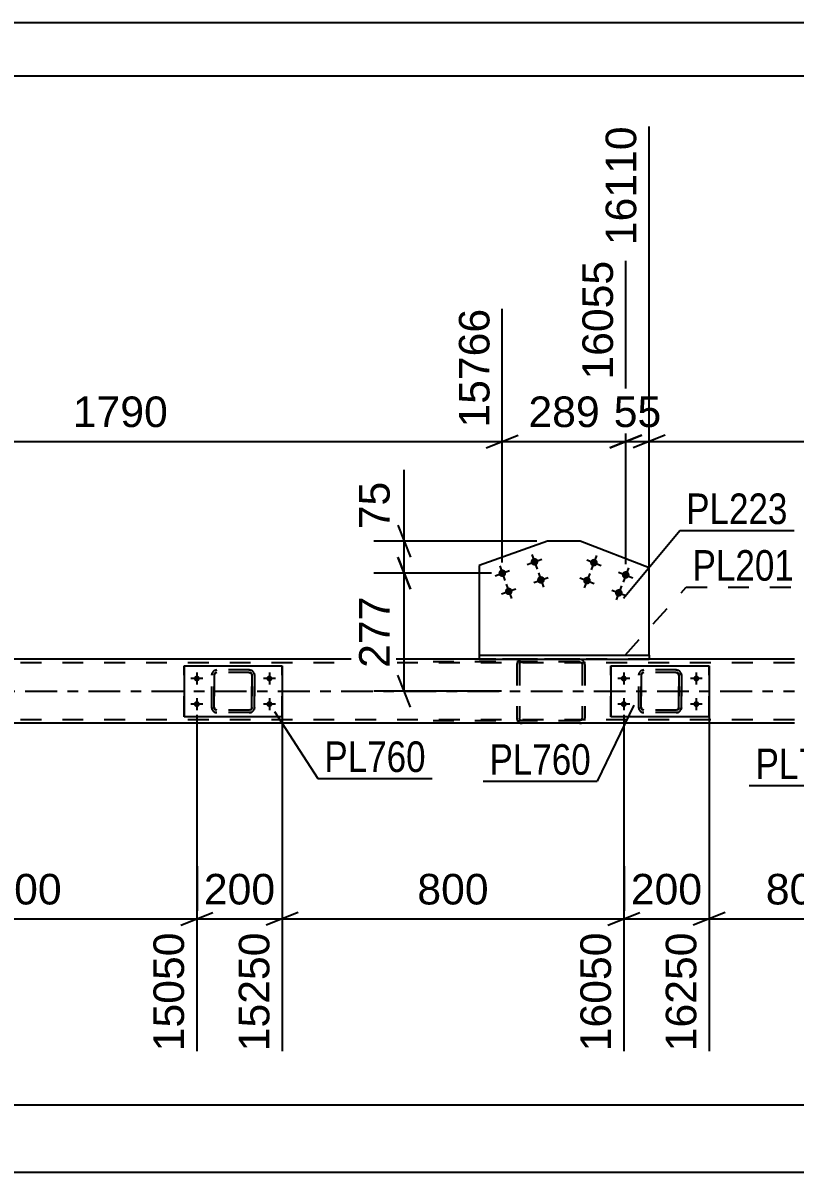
# Model space of a CAD drawing. Header units: millimetres. Extents: x -136 to 705, y -401 to 193.
# Drawn here: x 557.1 to 629.5, y 85.5 to 193.2 of the extents above; entities that cross this region are included whole.
import ezdxf

# ---------------------------------------------------------------- set-up
doc = ezdxf.new("R2010")
doc.units = ezdxf.units.MM
doc.linetypes.add('DXK_LINE_DOT2', pattern=[3.9198, 1.9599, -1.9599])
doc.linetypes.add('DXK_LINE_DOT3', pattern=[5.9187, 2.979, -0.9799, 0.9799, -0.9799])
doc.styles.add('Arial', font='ARIAL.TTF', dxfattribs={"height": 0.2})
doc.styles.add('Arial Narrow', font='ARIALN.TTF', dxfattribs={"height": 0.2})

# ---------------------------------------------------------------- blocks, each defined once
blk = doc.blocks.new('Unknown-318887035-1115')
at = {"color": 5, "linetype": 'Continuous'}
for p, q in [((705.32, 193.19), (-135.68, 193.19)), ((700.32, 188.19), (-130.68, 188.19))]:
    blk.add_line(p, q, dxfattribs=at)
blk = doc.blocks.new('Part-318887035-1387 - 1230')
at = {"color": 2, "linetype": 'Continuous'}
for p, q in [((606.28, 144.6), (599.87, 142.33)), ((609.32, 144.6), (606.28, 144.6)), ((615.78, 142.1), (609.32, 144.6)), ((599.87, 142.33), (599.87, 133.94)), ((615.78, 133.94), (615.78, 142.1))]:
    blk.add_line(p, q, dxfattribs=at)
at = {"color": 7, "linetype": 'DXK_LINE_DOT2'}
blk.add_line((599.87, 133.94), (615.78, 133.94), dxfattribs=at)
blk = doc.blocks.new('Part-318887035-1553 - 1230')
at = {"color": 2, "linetype": 'Continuous'}
for p, q in [((612.21, 132.94), (612.21, 128.14)), ((612.21, 132.94), (621.41, 132.94)), ((621.41, 132.94), (621.41, 128.14)), ((621.41, 128.14), (612.21, 128.14))]:
    blk.add_line(p, q, dxfattribs=at)
at = {"color": 7, "linetype": 'DXK_LINE_DOT2'}
for p, q in [((612.21, 128.14), (612.21, 132.94)), ((621.41, 128.14), (621.41, 132.94))]:
    blk.add_line(p, q, dxfattribs=at)
blk = doc.blocks.new('Bolt-318887035-1412 - 1230')
at = {"linetype": 'Continuous'}
for points in [[(613.41, 131.46, -1), (613.41, 132.02, -1)], [(620.21, 131.46, -1), (620.21, 132.02, -1)], [(613.41, 129.06, -1), (613.41, 129.62, -1)], [(620.21, 129.06, -1), (620.21, 129.62, -1)]]:
    blk.add_hatch(color=1, dxfattribs=at).paths.add_polyline_path(points)
at = {"color": 1, "linetype": 'Continuous'}
for p, q in [((613.97, 131.74), (612.85, 131.74)), ((613.41, 132.3), (613.41, 131.18)), ((620.77, 131.74), (619.65, 131.74)), ((620.21, 132.3), (620.21, 131.18)), ((613.97, 129.34), (612.85, 129.34)), ((613.41, 129.9), (613.41, 128.78)), ((620.77, 129.34), (619.65, 129.34)), ((620.21, 129.9), (620.21, 128.78))]:
    blk.add_line(p, q, dxfattribs=at)
blk = doc.blocks.new('Bolt-318887035-1413 - 1230')
at = {"linetype": 'Continuous'}
for points in [[(605.39, 142.8, -1), (604.71, 142.56, -1)], [(602.37, 141.73, -1), (601.69, 141.49, -1)], [(605.99, 141.1, -1), (605.31, 140.86, -1)], [(602.97, 140.03, -1), (602.3, 139.79, -1)]]:
    blk.add_hatch(color=1, dxfattribs=at).paths.add_polyline_path(points)
at = {"color": 1, "linetype": 'Continuous'}
for p, q in [((604.81, 143.36), (605.29, 142)), ((601.79, 142.29), (602.27, 140.93)), ((604.37, 142.44), (605.73, 142.92)), ((601.35, 141.37), (602.71, 141.85)), ((604.97, 140.74), (606.33, 141.22)), ((605.41, 141.66), (605.89, 140.3)), ((601.96, 139.67), (603.31, 140.15)), ((602.39, 140.59), (602.88, 139.23))]:
    blk.add_line(p, q, dxfattribs=at)
blk = doc.blocks.new('Part-318887035-1485 - 1230')
at = {"color": 7, "linetype": 'DXK_LINE_DOT2'}
for p, q in [((609.26, 133.54), (595.36, 133.54)), ((609.26, 133.3), (595.36, 133.3)), ((603.42, 133.22), (603.39, 133.06)), ((603.39, 133.06), (603.39, 128.02)), ((603.42, 133.24), (603.42, 133.22)), ((603.64, 133.06), (603.66, 133.15)), ((603.64, 133.06), (603.64, 128.02)), ((603.66, 133.15), (603.72, 133.23)), ((603.9, 133.54), (603.7, 133.5)), ((603.72, 133.23), (603.8, 133.28)), ((603.8, 133.28), (603.9, 133.3)), ((609.46, 133.5), (609.26, 133.54)), ((609.26, 133.3), (609.36, 133.28)), ((609.36, 133.28), (609.44, 133.23)), ((609.44, 133.23), (609.5, 133.15)), ((609.5, 133.15), (609.51, 133.06)), ((609.51, 133.06), (609.51, 128.02)), ((609.74, 133.22), (609.73, 133.24)), ((609.77, 133.06), (609.74, 133.22)), ((609.77, 133.06), (609.77, 128.02)), ((609.26, 127.78), (595.36, 127.78)), ((609.26, 127.54), (595.36, 127.54)), ((603.39, 128.02), (603.4, 127.95)), ((603.4, 127.95), (603.42, 127.83)), ((603.65, 127.95), (603.64, 128.02)), ((603.66, 127.92), (603.65, 127.95)), ((603.72, 127.85), (603.66, 127.92)), ((603.7, 127.57), (603.9, 127.54)), ((603.8, 127.79), (603.72, 127.85)), ((603.9, 127.78), (603.8, 127.79)), ((609.36, 127.79), (609.26, 127.78)), ((609.26, 127.54), (609.46, 127.57)), ((609.44, 127.85), (609.36, 127.79)), ((609.5, 127.92), (609.44, 127.85)), ((609.5, 127.95), (609.51, 128.02)), ((609.5, 127.92), (609.5, 127.95)), ((609.73, 127.83), (609.76, 127.95)), ((609.76, 127.95), (609.77, 128.02))]:
    blk.add_line(p, q, dxfattribs=at)
for centre, start, end in [((603.88, 133.03), 110.7583, 155.68), ((609.28, 133.03), 24.32, 69.2417), ((603.88, 128.04), 204.32, 249.2417)]:
    blk.add_arc(centre, 0.496, start, end, dxfattribs=at)
blk = doc.blocks.new('Part-318887035-1531 - 1230')
at = {"color": 2, "linetype": 'Continuous'}
for p, q in [((599.87, 133.94), (599.87, 133.54)), ((599.87, 133.94), (615.78, 133.94)), ((615.78, 133.94), (615.78, 133.54)), ((599.87, 133.54), (615.78, 133.54))]:
    blk.add_line(p, q, dxfattribs=at)
blk = doc.blocks.new('Part-318887035-1554 - 1230')
at = {"color": 7, "linetype": 'DXK_LINE_DOT2'}
for p, q in [((615.1, 132.5), (615.29, 132.54)), ((615.29, 132.54), (615.1, 132.5)), ((618.33, 132.54), (615.29, 132.54)), ((618.33, 132.54), (618.51, 132.5)), ((618.51, 132.5), (618.33, 132.54)), ((614.81, 132.06), (614.84, 132.24)), ((614.84, 132.24), (614.81, 132.06)), ((614.81, 129.02), (614.81, 132.06)), ((614.81, 132.06), (614.81, 132.06)), ((614.81, 129.02), (614.81, 132.06)), ((615.05, 132.06), (615.06, 132.15)), ((615.06, 132.15), (615.05, 132.06)), ((615.05, 129.02), (615.05, 132.06)), ((615.05, 132.06), (615.05, 132.06)), ((615.05, 132.06), (615.05, 129.02)), ((615.06, 132.15), (615.12, 132.23)), ((615.12, 132.23), (615.06, 132.15)), ((615.12, 132.23), (615.19, 132.28)), ((615.19, 132.28), (615.12, 132.23)), ((615.29, 132.3), (615.19, 132.28)), ((618.33, 132.3), (615.29, 132.3)), ((618.33, 132.3), (618.42, 132.28)), ((618.42, 132.28), (618.5, 132.23)), ((618.5, 132.23), (618.42, 132.28)), ((618.5, 132.23), (618.55, 132.15)), ((618.55, 132.15), (618.5, 132.23)), ((618.55, 132.15), (618.57, 132.06)), ((618.57, 132.06), (618.55, 132.15)), ((618.57, 129.02), (618.57, 132.06)), ((618.57, 132.06), (618.57, 132.06)), ((618.57, 132.06), (618.57, 129.02)), ((618.77, 132.24), (618.81, 132.06)), ((618.81, 132.06), (618.77, 132.24)), ((618.81, 129.02), (618.81, 132.06)), ((618.81, 132.06), (618.81, 132.06)), ((618.81, 132.06), (618.81, 129.02)), ((614.81, 129.02), (614.81, 129.02)), ((614.84, 128.83), (614.81, 129.02)), ((614.81, 129.02), (614.84, 128.83)), ((615.05, 129.02), (615.05, 129.02)), ((615.06, 128.92), (615.05, 129.02)), ((615.05, 129.02), (615.06, 128.92)), ((615.12, 128.85), (615.06, 128.92)), ((615.06, 128.92), (615.12, 128.85)), ((615.29, 128.54), (615.1, 128.57)), ((615.1, 128.57), (615.29, 128.54)), ((615.19, 128.79), (615.12, 128.85)), ((615.12, 128.85), (615.19, 128.79)), ((615.29, 128.78), (615.19, 128.79)), ((618.33, 128.78), (615.29, 128.78)), ((618.33, 128.54), (615.29, 128.54)), ((618.42, 128.79), (618.33, 128.78)), ((618.51, 128.57), (618.33, 128.54)), ((618.33, 128.54), (618.51, 128.57)), ((618.5, 128.85), (618.42, 128.79)), ((618.42, 128.79), (618.5, 128.85)), ((618.55, 128.92), (618.5, 128.85)), ((618.5, 128.85), (618.55, 128.92)), ((618.57, 129.02), (618.55, 128.92)), ((618.55, 128.92), (618.57, 129.02)), ((618.57, 129.02), (618.57, 129.02)), ((618.81, 129.02), (618.77, 128.83)), ((618.77, 128.83), (618.81, 129.02)), ((618.81, 129.02), (618.81, 129.02))]:
    blk.add_line(p, q, dxfattribs=at)
at = {"color": 7, "linetype": 'DXK_LINE_DOT3'}
blk.add_line((616.81, 130.54), (616.81, 130.54), dxfattribs=at)
at = {"color": 7, "linetype": 'DXK_LINE_DOT2'}
for centre, start, end in [((615.29, 132.06), 112.5, 157.5), ((615.29, 132.06), 112.5, 157.5), ((618.33, 132.06), 22.5, 67.5), ((618.33, 132.06), 22.5, 67.5), ((615.29, 129.02), 202.5, 247.5), ((615.29, 129.02), 202.5, 247.5), ((618.33, 129.02), 292.5, 337.5), ((618.33, 129.02), 292.5, 337.5)]:
    blk.add_arc(centre, 0.48, start, end, dxfattribs=at)
blk = doc.blocks.new('Part-318887035-1559 - 1230')
at = {"color": 2, "linetype": 'Continuous'}
for p, q in [((572.21, 132.94), (572.21, 128.14)), ((572.21, 132.94), (581.41, 132.94)), ((581.41, 132.94), (581.41, 128.14)), ((581.41, 128.14), (572.21, 128.14))]:
    blk.add_line(p, q, dxfattribs=at)
at = {"color": 7, "linetype": 'DXK_LINE_DOT2'}
for p, q in [((572.21, 128.14), (572.21, 132.94)), ((581.41, 128.14), (581.41, 132.94))]:
    blk.add_line(p, q, dxfattribs=at)
blk = doc.blocks.new('Part-318887035-1560 - 1230')
at = {"color": 7, "linetype": 'DXK_LINE_DOT2'}
for p, q in [((575.11, 132.5), (575.29, 132.54)), ((575.29, 132.54), (575.11, 132.5)), ((578.33, 132.54), (575.29, 132.54)), ((578.33, 132.54), (578.51, 132.5)), ((578.51, 132.5), (578.33, 132.54)), ((574.81, 132.06), (574.85, 132.24)), ((574.85, 132.24), (574.81, 132.06)), ((574.81, 129.02), (574.81, 132.06)), ((574.81, 132.06), (574.81, 132.06)), ((574.81, 129.02), (574.81, 132.06)), ((575.05, 132.06), (575.07, 132.15)), ((575.07, 132.15), (575.05, 132.06)), ((575.05, 129.02), (575.05, 132.06)), ((575.05, 132.06), (575.05, 132.06)), ((575.05, 132.06), (575.05, 129.02)), ((575.07, 132.15), (575.12, 132.23)), ((575.12, 132.23), (575.07, 132.15)), ((575.12, 132.23), (575.2, 132.28)), ((575.2, 132.28), (575.12, 132.23)), ((575.29, 132.3), (575.2, 132.28)), ((578.33, 132.3), (575.29, 132.3)), ((578.33, 132.3), (578.42, 132.28)), ((578.42, 132.28), (578.5, 132.23)), ((578.5, 132.23), (578.42, 132.28)), ((578.5, 132.23), (578.55, 132.15)), ((578.55, 132.15), (578.5, 132.23)), ((578.55, 132.15), (578.57, 132.06)), ((578.57, 132.06), (578.55, 132.15)), ((578.57, 129.02), (578.57, 132.06)), ((578.57, 132.06), (578.57, 132.06)), ((578.57, 132.06), (578.57, 129.02)), ((578.77, 132.24), (578.81, 132.06)), ((578.81, 132.06), (578.77, 132.24)), ((578.81, 129.02), (578.81, 132.06)), ((578.81, 132.06), (578.81, 132.06)), ((578.81, 132.06), (578.81, 129.02)), ((574.81, 129.02), (574.81, 129.02)), ((574.85, 128.83), (574.81, 129.02)), ((574.81, 129.02), (574.85, 128.83)), ((575.05, 129.02), (575.05, 129.02)), ((575.07, 128.92), (575.05, 129.02)), ((575.05, 129.02), (575.07, 128.92)), ((575.12, 128.85), (575.07, 128.92)), ((575.07, 128.92), (575.12, 128.85)), ((575.29, 128.54), (575.11, 128.57)), ((575.11, 128.57), (575.29, 128.54)), ((575.2, 128.79), (575.12, 128.85)), ((575.12, 128.85), (575.2, 128.79)), ((575.29, 128.78), (575.2, 128.79)), ((578.33, 128.78), (575.29, 128.78)), ((578.33, 128.54), (575.29, 128.54)), ((578.42, 128.79), (578.33, 128.78)), ((578.51, 128.57), (578.33, 128.54)), ((578.33, 128.54), (578.51, 128.57)), ((578.5, 128.85), (578.42, 128.79)), ((578.42, 128.79), (578.5, 128.85)), ((578.55, 128.92), (578.5, 128.85)), ((578.5, 128.85), (578.55, 128.92)), ((578.57, 129.02), (578.55, 128.92)), ((578.55, 128.92), (578.57, 129.02)), ((578.57, 129.02), (578.57, 129.02)), ((578.81, 129.02), (578.77, 128.83)), ((578.77, 128.83), (578.81, 129.02)), ((578.81, 129.02), (578.81, 129.02))]:
    blk.add_line(p, q, dxfattribs=at)
at = {"color": 7, "linetype": 'DXK_LINE_DOT3'}
blk.add_line((576.81, 130.54), (576.81, 130.54), dxfattribs=at)
at = {"color": 7, "linetype": 'DXK_LINE_DOT2'}
for centre, start, end in [((575.29, 132.06), 112.5, 157.5), ((575.29, 132.06), 112.5, 157.5), ((578.33, 132.06), 22.5, 67.5), ((578.33, 132.06), 22.5, 67.5), ((575.29, 129.02), 202.5, 247.5), ((575.29, 129.02), 202.5, 247.5), ((578.33, 129.02), 292.5, 337.5), ((578.33, 129.02), 292.5, 337.5)]:
    blk.add_arc(centre, 0.48, start, end, dxfattribs=at)
blk = doc.blocks.new('Part-318887035-1617 - 1230')
at = {"color": 7, "linetype": 'DXK_LINE_DOT2'}
for p, q in [((629.41, 133.22), (-28.61, 133.22)), ((615.78, 133.54), (599.87, 133.54)), ((629.41, 127.86), (-28.61, 127.86))]:
    blk.add_line(p, q, dxfattribs=at)
at = {"color": 2, "linetype": 'Continuous'}
for p, q in [((599.87, 133.54), (530.45, 133.54)), ((629.41, 133.54), (615.78, 133.54)), ((629.41, 127.54), (-24.61, 127.54))]:
    blk.add_line(p, q, dxfattribs=at)
at = {"color": 7, "linetype": 'DXK_LINE_DOT3'}
blk.add_line((-28.61, 130.54), (629.41, 130.54), dxfattribs=at)
blk = doc.blocks.new('Bolt-318887035-1647 - 1230')
at = {"linetype": 'Continuous'}
for points in [[(573.41, 131.46, -1), (573.41, 132.02, -1)], [(580.21, 131.46, -1), (580.21, 132.02, -1)], [(573.41, 129.06, -1), (573.41, 129.62, -1)], [(580.21, 129.06, -1), (580.21, 129.62, -1)]]:
    blk.add_hatch(color=1, dxfattribs=at).paths.add_polyline_path(points)
at = {"color": 1, "linetype": 'Continuous'}
for p, q in [((573.97, 131.74), (572.85, 131.74)), ((573.41, 132.3), (573.41, 131.18)), ((580.77, 131.74), (579.65, 131.74)), ((580.21, 132.3), (580.21, 131.18)), ((573.97, 129.34), (572.85, 129.34)), ((573.41, 129.9), (573.41, 128.78)), ((580.77, 129.34), (579.65, 129.34)), ((580.21, 129.9), (580.21, 128.78))]:
    blk.add_line(p, q, dxfattribs=at)
blk = doc.blocks.new('Bolt-318887035-1670 - 1230')
at = {"linetype": 'Continuous'}
for points in [[(610.95, 142.47, -1), (610.28, 142.73, -1)], [(610.3, 140.79, -1), (609.63, 141.05, -1)], [(613.93, 141.32, -1), (613.26, 141.58, -1)], [(613.28, 139.64, -1), (612.61, 139.9, -1)]]:
    blk.add_hatch(color=1, dxfattribs=at).paths.add_polyline_path(points)
at = {"color": 1, "linetype": 'Continuous'}
for p, q in [((610.87, 143.27), (610.35, 141.93)), ((609.94, 142.86), (611.28, 142.34)), ((609.29, 141.18), (610.63, 140.66)), ((610.22, 141.59), (609.7, 140.25)), ((612.93, 141.71), (614.27, 141.19)), ((613.86, 142.12), (613.34, 140.77)), ((612.28, 140.03), (613.62, 139.51)), ((613.21, 140.44), (612.69, 139.1))]:
    blk.add_line(p, q, dxfattribs=at)
blk = doc.blocks.new('StraightDimension-318887035-2375 - 1230')
at = {"color": 7, "linetype": 'Continuous'}
for p, q in [((573.41, 128.34), (573.41, 96.8)), ((581.41, 128.88), (581.41, 96.8)), ((571.91, 108.61), (574.91, 109.81)), ((573.41, 109.21), (581.41, 109.21)), ((582.91, 109.81), (579.91, 108.61))]:
    blk.add_line(p, q, dxfattribs=at)
at = {"color": 0}
blk.add_wipeout([(581.35, 109.96), (581.35, 114.16), (573.47, 114.16), (573.47, 109.96)], dxfattribs=at)
at = {"color": 0, "linetype": 'Continuous'}
blk.add_wipeout([(580.81, 108.51), (576.61, 108.51), (576.61, 96.2), (580.81, 96.2)], dxfattribs=at)
at = {"color": 3, "style": 'Arial'}
blk.add_text('200', height=2.865, dxfattribs=at).set_placement((574.07, 110.56))
at = {"color": 3, "linetype": 'Continuous', "style": 'Arial'}
blk.add_text('15250', height=2.865, rotation=90.0002, dxfattribs=at).set_placement((580.21, 96.8))
blk = doc.blocks.new('StraightDimension-318887035-2520 - 1230')
at = {"color": 7, "linetype": 'Continuous'}
for p, q in [((592.83, 144.6), (592.83, 151.3)), ((592.83, 144.6), (592.83, 151.3)), ((592.23, 146.1), (593.43, 143.1)), ((605.28, 144.6), (589.98, 144.6)), ((592.83, 141.61), (592.83, 144.6)), ((593.43, 140.11), (592.23, 143.11)), ((601.03, 141.61), (589.98, 141.61))]:
    blk.add_line(p, q, dxfattribs=at)
at = {"color": 0}
blk.add_wipeout([(592.08, 150.77), (587.88, 150.77), (587.88, 145.13), (592.08, 145.13)], dxfattribs=at)
at = {"color": 3, "style": 'Arial'}
blk.add_text('75', height=2.865, rotation=90.0002, dxfattribs=at).set_placement((591.48, 145.73))
blk = doc.blocks.new('StraightDimension-318887035-2504 - 1230')
at = {"color": 7, "linetype": 'Continuous'}
for p, q in [((592.23, 143.11), (593.43, 140.11)), ((601.03, 141.61), (589.98, 141.61)), ((592.83, 130.54), (592.83, 141.61)), ((593.43, 129.04), (592.23, 132.04)), ((601.97, 130.54), (589.98, 130.54))]:
    blk.add_line(p, q, dxfattribs=at)
at = {"color": 0}
blk.add_wipeout([(592.08, 140.01), (587.88, 140.01), (587.88, 132.14), (592.08, 132.14)], dxfattribs=at)
at = {"color": 3, "style": 'Arial'}
blk.add_text('277', height=2.865, rotation=90.0002, dxfattribs=at).set_placement((591.48, 132.74))
blk = doc.blocks.new('StraightDimension-318887035-2384 - 1230')
at = {"color": 7, "linetype": 'Continuous'}
for p, q in [((541.41, 128.34), (541.41, 96.8)), ((573.41, 128.34), (573.41, 96.8)), ((542.91, 109.81), (539.91, 108.61)), ((541.41, 109.21), (573.41, 109.21)), ((571.91, 108.61), (574.91, 109.81))]:
    blk.add_line(p, q, dxfattribs=at)
at = {"color": 0}
blk.add_wipeout([(561.34, 109.96), (561.34, 114.16), (553.47, 114.16), (553.47, 109.96)], dxfattribs=at)
at = {"color": 3, "style": 'Arial'}
blk.add_text('800', height=2.865, dxfattribs=at).set_placement((554.07, 110.56))
at = {"color": 0, "linetype": 'Continuous'}
blk.add_wipeout([(572.81, 108.51), (568.61, 108.51), (568.61, 96.2), (572.81, 96.2)], dxfattribs=at)
at = {"color": 3, "linetype": 'Continuous', "style": 'Arial'}
blk.add_text('15050', height=2.865, rotation=90.0002, dxfattribs=at).set_placement((572.21, 96.8))
blk = doc.blocks.new('StraightDimension-318887035-1860 - 1230')
at = {"color": 7, "linetype": 'Continuous'}
blk.add_line((-29.41, 85.48), (662.14, 85.48), dxfattribs=at)
blk = doc.blocks.new('StraightDimension-318887035-1891 - 1230')
at = {"color": 7, "linetype": 'Continuous'}
blk.add_line((-28.61, 91.77), (661.34, 91.77), dxfattribs=at)
blk = doc.blocks.new('StraightDimension-318887035-2122 - 1230')
at = {"color": 7, "linetype": 'Continuous'}
for p, q in [((530.45, 134.94), (530.45, 183.48)), ((602.03, 142.61), (602.03, 166.38)), ((531.95, 154.56), (528.95, 153.36)), ((600.53, 153.36), (603.53, 154.56)), ((530.45, 153.96), (602.03, 153.96))]:
    blk.add_line(p, q, dxfattribs=at)
at = {"color": 0}
blk.add_wipeout([(571.29, 154.71), (571.29, 158.91), (561.19, 158.91), (561.19, 154.71)], dxfattribs=at)
at = {"color": 3, "style": 'Arial'}
blk.add_text('1790', height=2.865, dxfattribs=at).set_placement((561.79, 155.31))
at = {"color": 0, "linetype": 'Continuous'}
blk.add_wipeout([(601.43, 166.98), (597.23, 166.98), (597.23, 154.66), (601.43, 154.66)], dxfattribs=at)
at = {"color": 3, "linetype": 'Continuous', "style": 'Arial'}
blk.add_text('15766', height=2.865, rotation=90.0002, dxfattribs=at).set_placement((600.83, 155.26))
blk = doc.blocks.new('StraightDimension-318887035-2129 - 1230')
at = {"color": 7, "linetype": 'Continuous'}
for p, q in [((613.6, 142.45), (613.6, 170.88)), ((602.03, 142.61), (602.03, 166.38)), ((600.53, 153.36), (603.53, 154.56)), ((615.1, 154.56), (612.1, 153.36)), ((602.03, 153.96), (613.6, 153.96))]:
    blk.add_line(p, q, dxfattribs=at)
at = {"color": 0}
blk.add_wipeout([(611.75, 154.71), (611.75, 158.91), (603.88, 158.91), (603.88, 154.71)], dxfattribs=at)
at = {"color": 3, "style": 'Arial'}
blk.add_text('289', height=2.865, dxfattribs=at).set_placement((604.48, 155.31))
at = {"color": 0, "linetype": 'Continuous'}
blk.add_wipeout([(613, 171.48), (608.8, 171.48), (608.8, 159.16), (613, 159.16)], dxfattribs=at)
at = {"color": 3, "linetype": 'Continuous', "style": 'Arial'}
blk.add_text('16055', height=2.865, rotation=90.0002, dxfattribs=at).set_placement((612.4, 159.76))
blk = doc.blocks.new('StraightDimension-318887035-2138 - 1230')
at = {"color": 7, "linetype": 'Continuous'}
for p, q in [((615.78, 134.94), (615.78, 183.48)), ((613.6, 142.45), (613.6, 170.88)), ((612.1, 153.36), (615.1, 154.56)), ((617.28, 154.56), (614.28, 153.36)), ((613.6, 153.96), (615.78, 153.96))]:
    blk.add_line(p, q, dxfattribs=at)
at = {"color": 0, "linetype": 'Continuous'}
blk.add_wipeout([(615.18, 184.08), (610.98, 184.08), (610.98, 171.76), (615.18, 171.76)], dxfattribs=at)
at = {"color": 3, "linetype": 'Continuous', "style": 'Arial'}
blk.add_text('16110', height=2.865, rotation=90.0002, dxfattribs=at).set_placement((614.58, 172.36))
at = {"color": 0}
blk.add_wipeout([(617.51, 154.71), (617.51, 158.91), (611.87, 158.91), (611.87, 154.71)], dxfattribs=at)
at = {"color": 3, "style": 'Arial'}
blk.add_text('55', height=2.865, dxfattribs=at).set_placement((612.47, 155.31))
blk = doc.blocks.new('StraightDimension-318887035-2145 - 1230')
at = {"color": 7, "linetype": 'Continuous'}
for p, q in [((615.78, 134.94), (615.78, 183.48)), ((661.34, 134.54), (661.34, 166.38)), ((617.28, 154.56), (614.28, 153.36)), ((659.84, 153.36), (662.84, 154.56)), ((615.78, 153.96), (661.34, 153.96))]:
    blk.add_line(p, q, dxfattribs=at)
at = {"color": 0}
blk.add_wipeout([(643.61, 154.71), (643.61, 158.91), (633.51, 158.91), (633.51, 154.71)], dxfattribs=at)
at = {"color": 3, "style": 'Arial'}
blk.add_text('1506', height=2.865, dxfattribs=at).set_placement((634.11, 155.31))
at = {"color": 0, "linetype": 'Continuous'}
blk.add_wipeout([(660.74, 166.98), (656.54, 166.98), (656.54, 154.66), (660.74, 154.66)], dxfattribs=at)
at = {"color": 3, "linetype": 'Continuous', "style": 'Arial'}
blk.add_text('17616', height=2.865, rotation=90.0002, dxfattribs=at).set_placement((660.14, 155.26))
blk = doc.blocks.new('StraightDimension-318887035-2348 - 1230')
at = {"color": 7, "linetype": 'Continuous'}
for p, q in [((621.41, 128.34), (621.41, 96.8)), ((638.71, 128.34), (638.71, 96.8)), ((622.91, 109.81), (619.91, 108.61)), ((621.41, 109.21), (638.71, 109.21)), ((637.21, 108.61), (640.21, 109.81))]:
    blk.add_line(p, q, dxfattribs=at)
at = {"color": 0}
blk.add_wipeout([(633.99, 109.96), (633.99, 114.16), (626.12, 114.16), (626.12, 109.96)], dxfattribs=at)
at = {"color": 3, "style": 'Arial'}
blk.add_text('800', height=2.865, dxfattribs=at).set_placement((626.72, 110.56))
at = {"color": 0, "linetype": 'Continuous'}
blk.add_wipeout([(638.11, 108.51), (633.91, 108.51), (633.91, 96.2), (638.11, 96.2)], dxfattribs=at)
at = {"color": 3, "linetype": 'Continuous', "style": 'Arial'}
blk.add_text('17050', height=2.865, rotation=90.0002, dxfattribs=at).set_placement((637.51, 96.8))
blk = doc.blocks.new('StraightDimension-318887035-2357 - 1230')
at = {"color": 7, "linetype": 'Continuous'}
for p, q in [((613.41, 128.34), (613.41, 96.8)), ((621.41, 128.34), (621.41, 96.8)), ((611.91, 108.61), (614.91, 109.81)), ((613.41, 109.21), (621.41, 109.21)), ((622.91, 109.81), (619.91, 108.61))]:
    blk.add_line(p, q, dxfattribs=at)
at = {"color": 0}
blk.add_wipeout([(621.34, 109.96), (621.34, 114.16), (613.47, 114.16), (613.47, 109.96)], dxfattribs=at)
at = {"color": 0, "linetype": 'Continuous'}
blk.add_wipeout([(620.81, 108.51), (616.61, 108.51), (616.61, 96.2), (620.81, 96.2)], dxfattribs=at)
at = {"color": 3, "style": 'Arial'}
blk.add_text('200', height=2.865, dxfattribs=at).set_placement((614.07, 110.56))
at = {"color": 3, "linetype": 'Continuous', "style": 'Arial'}
blk.add_text('16250', height=2.865, rotation=90.0002, dxfattribs=at).set_placement((620.21, 96.8))
blk = doc.blocks.new('StraightDimension-318887035-2366 - 1230')
at = {"color": 7, "linetype": 'Continuous'}
for p, q in [((581.41, 128.88), (581.41, 96.8)), ((613.41, 128.34), (613.41, 96.8)), ((582.91, 109.81), (579.91, 108.61)), ((581.41, 109.21), (613.41, 109.21)), ((611.91, 108.61), (614.91, 109.81))]:
    blk.add_line(p, q, dxfattribs=at)
at = {"color": 0}
blk.add_wipeout([(601.34, 109.96), (601.34, 114.16), (593.47, 114.16), (593.47, 109.96)], dxfattribs=at)
at = {"color": 3, "style": 'Arial'}
blk.add_text('800', height=2.865, dxfattribs=at).set_placement((594.07, 110.56))
at = {"color": 0, "linetype": 'Continuous'}
blk.add_wipeout([(612.81, 108.51), (608.61, 108.51), (608.61, 96.2), (612.81, 96.2)], dxfattribs=at)
at = {"color": 3, "linetype": 'Continuous', "style": 'Arial'}
blk.add_text('16050', height=2.865, rotation=90.0002, dxfattribs=at).set_placement((612.21, 96.8))
blk = doc.blocks.new('Mark-318887035-1383 - 1230')
at = {"color": 30, "linetype": 'Continuous'}
for p, q in [((613.4, 139.28), (618.66, 145.62)), ((618.66, 145.62), (629.37, 145.62))]:
    blk.add_line(p, q, dxfattribs=at)
at = {"color": 0}
blk.add_wipeout([(628.77, 146.22), (628.77, 149.22), (619.26, 149.22), (619.26, 146.22)], dxfattribs=at)
blk.add_wipeout([(628.77, 146.22), (628.77, 149.22), (619.26, 149.22), (619.26, 146.22)], dxfattribs=at)
at = {"color": 3, "style": 'Arial Narrow'}
blk.add_text('PL223', height=2.863, dxfattribs=at).set_placement((619.26, 146.22))
blk = doc.blocks.new('Mark-318887035-1589 - 1230')
at = {"color": 30, "linetype": 'Continuous'}
for p in [(638.31, 128.5), (625.16, 121.71)]:
    blk.add_line(p, (635.87, 121.71), dxfattribs=at)
at = {"color": 0}
blk.add_wipeout([(635.27, 122.31), (635.27, 125.31), (625.76, 125.31), (625.76, 122.31)], dxfattribs=at)
blk.add_wipeout([(635.27, 122.31), (635.27, 125.31), (625.76, 125.31), (625.76, 122.31)], dxfattribs=at)
at = {"color": 3, "style": 'Arial Narrow'}
blk.add_text('PL760', height=2.863, dxfattribs=at).set_placement((625.76, 122.31))
blk = doc.blocks.new('Mark-318887035-1549 - 1230')
at = {"color": 30, "linetype": 'Continuous'}
for p in [(614.34, 129.24), (600.23, 122.12)]:
    blk.add_line(p, (610.93, 122.12), dxfattribs=at)
at = {"color": 0}
blk.add_wipeout([(610.33, 122.72), (610.33, 125.72), (600.83, 125.72), (600.83, 122.72)], dxfattribs=at)
blk.add_wipeout([(610.33, 122.72), (610.33, 125.72), (600.83, 125.72), (600.83, 122.72)], dxfattribs=at)
at = {"color": 3, "style": 'Arial Narrow'}
blk.add_text('PL760', height=2.863, dxfattribs=at).set_placement((600.83, 122.72))
blk = doc.blocks.new('Mark-318887035-1527 - 1230')
at = {"color": 30, "linetype": 'DXK_LINE_DOT2'}
for p, q in [((613.54, 133.94), (619.26, 140.31)), ((619.26, 140.31), (629.96, 140.31))]:
    blk.add_line(p, q, dxfattribs=at)
at = {"color": 0}
blk.add_wipeout([(629.36, 140.91), (629.36, 143.91), (619.86, 143.91), (619.86, 140.91)], dxfattribs=at)
blk.add_wipeout([(629.36, 140.91), (629.36, 143.91), (619.86, 143.91), (619.86, 140.91)], dxfattribs=at)
at = {"color": 3, "style": 'Arial Narrow'}
blk.add_text('PL201', height=2.863, dxfattribs=at).set_placement((619.86, 140.91))
blk = doc.blocks.new('Mark-318887035-1555 - 1230')
at = {"color": 30, "linetype": 'Continuous'}
for p, q in [((580.68, 128.65), (584.76, 122.38)), ((584.76, 122.38), (595.46, 122.38))]:
    blk.add_line(p, q, dxfattribs=at)
at = {"color": 0}
blk.add_wipeout([(594.86, 122.98), (594.86, 125.98), (585.36, 125.98), (585.36, 122.98)], dxfattribs=at)
blk.add_wipeout([(594.86, 122.98), (594.86, 125.98), (585.36, 125.98), (585.36, 122.98)], dxfattribs=at)
at = {"color": 3, "style": 'Arial Narrow'}
blk.add_text('PL760', height=2.863, dxfattribs=at).set_placement((585.36, 122.98))

msp = doc.modelspace()

# ---------------------------------------------------------------- block references
for name in ['Unknown-318887035-1115', 'Part-318887035-1387 - 1230', 'Bolt-318887035-1413 - 1230', 'Bolt-318887035-1670 - 1230', 'Part-318887035-1531 - 1230', 'Part-318887035-1617 - 1230', 'Part-318887035-1559 - 1230', 'Part-318887035-1560 - 1230', 'Part-318887035-1485 - 1230', 'Part-318887035-1553 - 1230', 'Part-318887035-1554 - 1230', 'Bolt-318887035-1647 - 1230', 'Bolt-318887035-1412 - 1230']:
    msp.add_blockref(name, (0, 0))

# ---------------------------------------------------------------- next in the draw order: block references
for name in ['StraightDimension-318887035-2520 - 1230', 'StraightDimension-318887035-2375 - 1230']:
    msp.add_blockref(name, (0, 0))

# ---------------------------------------------------------------- next in the draw order: block references
for name in ['StraightDimension-318887035-2504 - 1230', 'StraightDimension-318887035-2384 - 1230']:
    msp.add_blockref(name, (0, 0))

# ---------------------------------------------------------------- next in the draw order: block references
for name in ['StraightDimension-318887035-2122 - 1230', 'StraightDimension-318887035-1860 - 1230']:
    msp.add_blockref(name, (0, 0))

# ---------------------------------------------------------------- next in the draw order: block references
for name in ['StraightDimension-318887035-2129 - 1230', 'StraightDimension-318887035-1891 - 1230']:
    msp.add_blockref(name, (0, 0))

# ---------------------------------------------------------------- next in the draw order: block references
for name in ['StraightDimension-318887035-2138 - 1230', 'StraightDimension-318887035-2348 - 1230']:
    msp.add_blockref(name, (0, 0))

# ---------------------------------------------------------------- next in the draw order: block references
for name in ['StraightDimension-318887035-2145 - 1230', 'StraightDimension-318887035-2357 - 1230', 'Mark-318887035-1589 - 1230']:
    msp.add_blockref(name, (0, 0))

# ---------------------------------------------------------------- next in the draw order: block references
for name in ['Mark-318887035-1383 - 1230', 'StraightDimension-318887035-2366 - 1230']:
    msp.add_blockref(name, (0, 0))

# ---------------------------------------------------------------- next in the draw order: block references
for name in ['Mark-318887035-1527 - 1230', 'Mark-318887035-1555 - 1230', 'Mark-318887035-1549 - 1230']:
    msp.add_blockref(name, (0, 0))

doc.saveas('drawing.dxf')
